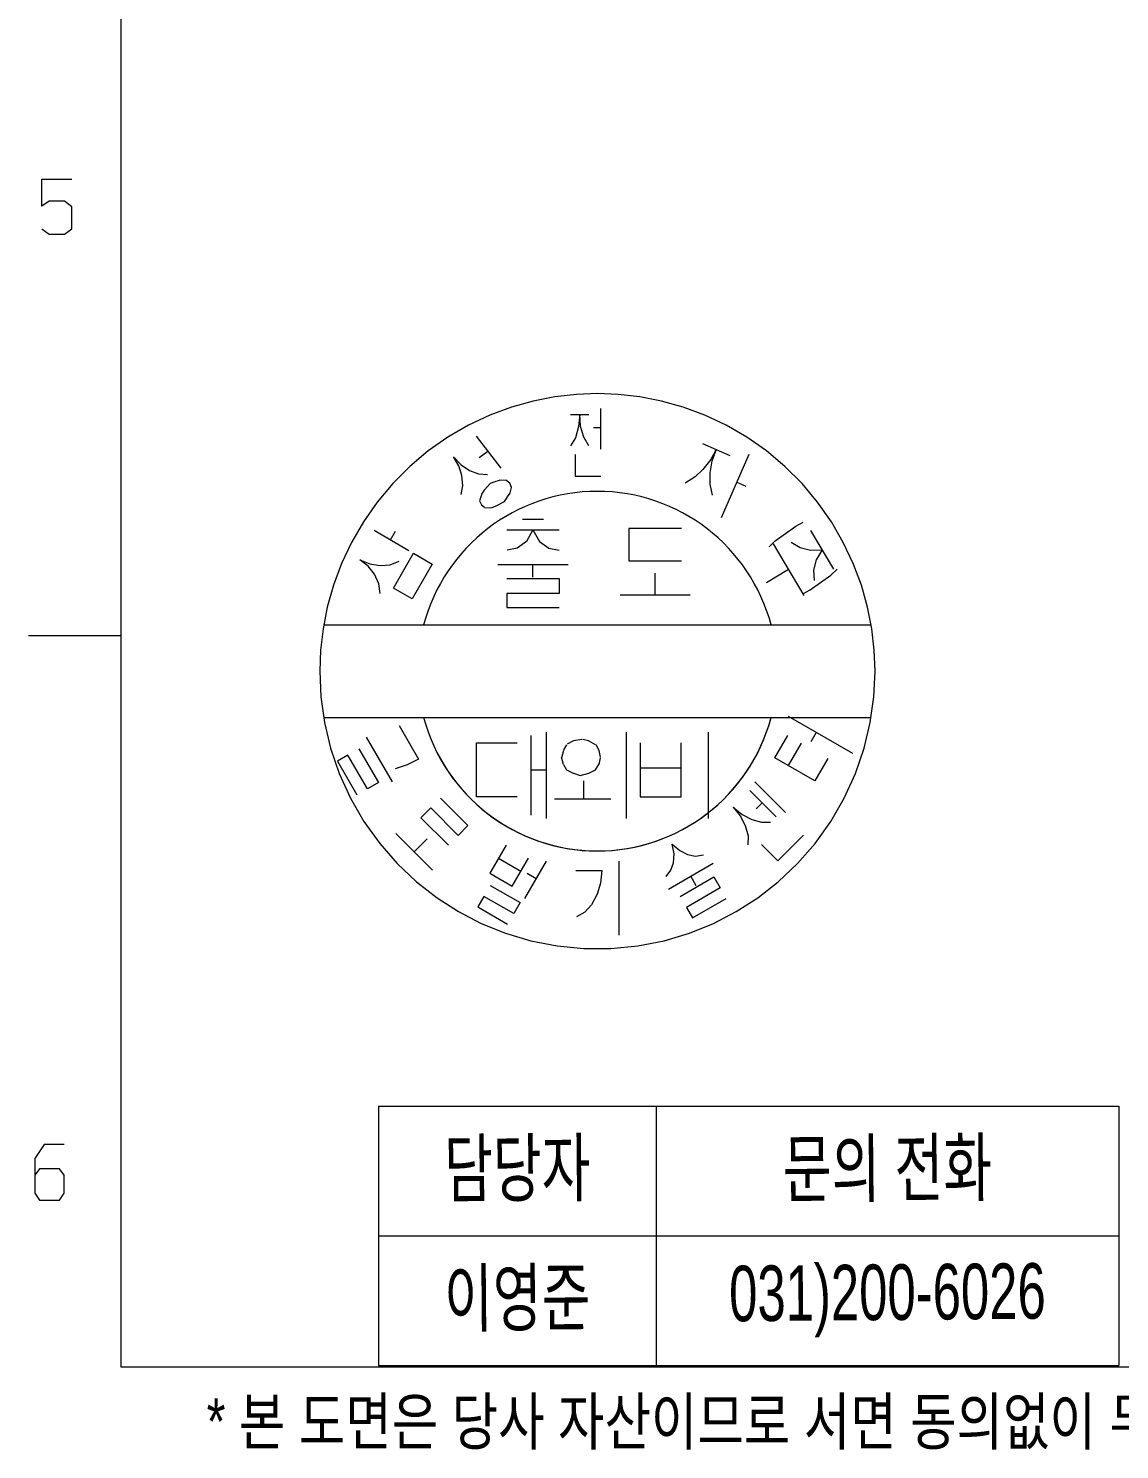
# Model space of a CAD drawing. Header units: millimetres. Extents: x 7 to 202, y 7 to 294.
# Drawn here: x 6.5 to 65.5, y 7.1 to 83.8 of the extents above; entities that cross this region are included whole.
import ezdxf

# ---------------------------------------------------------------- set-up
doc = ezdxf.new("R2010")
doc.units = ezdxf.units.MM
doc.layers.add('1', color=7, linetype='Continuous')
doc.styles.add('굴림', font='굴림')

# ---------------------------------------------------------------- blocks, each defined once
blk = doc.blocks.new('TabularNote1')
at = {"layer": '1', "color": 163, "linetype": 'Continuous', "lineweight": 18}
for p, q in [((25.43, 25.608), (40.43, 25.608)), ((25.43, 25.608), (25.43, 18.608)), ((40.43, 25.608), (40.43, 18.608)), ((40.43, 25.608), (65.43, 25.608)), ((65.43, 25.608), (65.43, 18.608)), ((25.43, 18.608), (40.43, 18.608)), ((25.43, 18.608), (25.43, 11.608)), ((40.43, 18.608), (65.43, 18.608)), ((40.43, 18.608), (40.43, 11.608)), ((65.43, 18.608), (65.43, 11.608)), ((25.43, 11.608), (40.43, 11.608)), ((40.43, 11.608), (65.43, 11.608))]:
    blk.add_line(p, q, dxfattribs=at)
at = {"layer": '1', "color": 18, "linetype": 'Continuous', "lineweight": 13, "char_height": 3, "attachment_point": 5, "rotation": 0.5, "line_spacing_factor": 1.067592, "style": '굴림'}
for s, insert in [('\\W0.7000;담당자', (32.93, 22.108)), ('\\W0.7000;문의 전화', (52.93, 22.108)), ('\\W0.7000;이영준', (32.93, 15.108)), ('\\W0.7000;031)200-6026', (52.93, 15.108))]:
    blk.add_mtext(s, dxfattribs=dict(at, insert=insert))

msp = doc.modelspace()

# ---------------------------------------------------------------- linework, layer by layer
at = {"layer": '1', "color": 18, "linetype": 'Continuous', "lineweight": 18}
for p, q in [((11.517, 288.528), (11.517, 11.528)), ((34.965, 63.938), (33.792, 63.708)), ((36.124, 64.071), (34.965, 63.938)), ((37.256, 64.114), (36.124, 64.071)), ((38.388, 64.071), (37.256, 64.114)), ((39.546, 63.938), (38.388, 64.071)), ((40.72, 63.708), (39.546, 63.938)), ((32.613, 63.377), (31.444, 62.942)), ((33.792, 63.708), (32.613, 63.377)), ((41.899, 63.377), (40.72, 63.708)), ((43.068, 62.942), (41.899, 63.377)), ((30.296, 62.401), (29.184, 61.756)), ((31.444, 62.942), (30.296, 62.401)), ((44.216, 62.401), (43.068, 62.942)), ((45.328, 61.756), (44.216, 62.401)), ((29.184, 61.756), (28.121, 61.011)), ((46.391, 61.011), (45.328, 61.756)), ((28.121, 61.011), (27.122, 60.172)), ((47.39, 60.172), (46.391, 61.011)), ((27.122, 60.172), (26.197, 59.248)), ((48.315, 59.248), (47.39, 60.172)), ((26.197, 59.248), (25.358, 58.248)), ((49.154, 58.248), (48.315, 59.248)), ((25.358, 58.248), (24.613, 57.186)), ((49.899, 57.186), (49.154, 58.248)), ((24.613, 57.186), (23.969, 56.074)), ((50.543, 56.074), (49.899, 57.186)), ((23.969, 56.074), (23.428, 54.926)), ((51.084, 54.926), (50.543, 56.074)), ((23.428, 54.926), (22.993, 53.756)), ((51.519, 53.756), (51.084, 54.926)), ((22.993, 53.756), (22.662, 52.578)), ((51.85, 52.578), (51.519, 53.756)), ((22.662, 52.578), (22.432, 51.404)), ((52.08, 51.404), (51.85, 52.578)), ((22.466, 51.614), (52.046, 51.614)), ((11.517, 51.028), (6.517, 51.028)), ((22.432, 51.404), (22.299, 50.246)), ((52.213, 50.246), (52.08, 51.404)), ((22.299, 50.246), (22.256, 49.114)), ((52.256, 49.114), (52.213, 50.246)), ((22.256, 49.114), (22.319, 47.736)), ((52.193, 47.736), (52.256, 49.114)), ((22.319, 47.736), (22.514, 46.342)), ((51.998, 46.342), (52.193, 47.736)), ((22.466, 46.614), (52.046, 46.614)), ((22.514, 46.342), (22.845, 44.951)), ((51.667, 44.951), (51.998, 46.342)), ((22.845, 44.951), (23.313, 43.582)), ((51.199, 43.582), (51.667, 44.951)), ((23.313, 43.582), (23.916, 42.255)), ((50.596, 42.255), (51.199, 43.582)), ((23.916, 42.255), (24.646, 40.99)), ((49.866, 40.99), (50.596, 42.255)), ((24.646, 40.99), (25.494, 39.805)), ((49.018, 39.805), (49.866, 40.99)), ((25.494, 39.805), (26.446, 38.715)), ((48.066, 38.715), (49.018, 39.805)), ((26.446, 38.715), (27.485, 37.733)), ((47.027, 37.733), (48.066, 38.715)), ((27.485, 37.733), (28.595, 36.867)), ((45.917, 36.867), (47.027, 37.733)), ((28.595, 36.867), (29.756, 36.123)), ((44.756, 36.123), (45.917, 36.867)), ((29.756, 36.123), (30.981, 35.489)), ((43.531, 35.489), (44.756, 36.123)), ((30.981, 35.489), (32.285, 34.961)), ((42.227, 34.961), (43.531, 35.489)), ((32.285, 34.961), (33.656, 34.552)), ((40.856, 34.552), (42.227, 34.961)), ((33.656, 34.552), (35.075, 34.273)), ((35.075, 34.273), (36.526, 34.131)), ((36.526, 34.131), (37.986, 34.131)), ((37.986, 34.131), (39.437, 34.273)), ((39.437, 34.273), (40.856, 34.552)), ((11.517, 11.528), (201.517, 11.528))]:
    msp.add_line(p, q, dxfattribs=at)
at = {"layer": '1', "color": 18, "linetype": 'Continuous', "lineweight": 13}
for p, q in [((7.247, 75.699), (8.865, 75.699)), ((7.247, 74.23), (7.247, 75.699)), ((7.646, 74.512), (7.247, 74.23)), ((8.466, 74.512), (7.646, 74.512)), ((8.865, 74.199), (8.466, 74.512)), ((8.865, 73.012), (8.865, 74.199)), ((7.247, 73.012), (7.646, 72.73)), ((8.466, 72.73), (8.865, 73.012)), ((7.646, 72.73), (8.466, 72.73)), ((35.812, 62.977), (36.793, 62.977)), ((36.302, 62.977), (36.241, 62.336)), ((36.348, 62.336), (36.302, 63.006)), ((37.436, 61.111), (37.436, 63.298)), ((36.241, 62.336), (36.073, 61.723)), ((36.517, 61.752), (36.348, 62.336)), ((37.038, 62.277), (37.436, 62.277)), ((32.052, 60.082), (30.723, 61.82)), ((36.073, 61.723), (35.812, 61.286)), ((36.793, 61.286), (36.517, 61.752)), ((29.764, 60.205), (29.481, 60.687)), ((29.481, 60.687), (29.889, 60.265)), ((30.876, 60.652), (31.343, 61.009)), ((36.057, 60.819), (36.057, 59.652)), ((42.94, 61.409), (44.408, 60.764)), ((43.674, 61.087), (43.382, 60.546)), ((43.462, 60.479), (43.686, 61.113)), ((45.444, 60.818), (43.942, 57.401)), ((29.939, 59.678), (29.764, 60.205)), ((29.889, 60.265), (30.352, 59.958)), ((30.352, 59.958), (30.834, 59.775)), ((42.951, 60.003), (42.533, 59.613)), ((43.382, 60.546), (42.951, 60.003)), ((43.341, 59.831), (43.462, 60.479)), ((29.896, 58.654), (29.989, 59.129)), ((29.989, 59.129), (29.939, 59.678)), ((30.834, 59.775), (31.316, 59.74)), ((31.474, 59.273), (31.132, 58.901)), ((31.707, 59.341), (31.456, 59.259)), ((31.958, 59.423), (31.707, 59.341)), ((32.333, 59.416), (31.976, 59.437)), ((32.529, 59.272), (32.315, 59.439)), ((32.617, 59.045), (32.529, 59.272)), ((36.057, 59.652), (37.436, 59.652)), ((42.533, 59.613), (42.001, 59.273)), ((43.347, 59.223), (43.341, 59.831)), ((43.469, 58.628), (43.347, 59.223)), ((44.787, 59.323), (45.268, 59.112)), ((31.005, 58.694), (30.895, 58.317)), ((31.132, 58.901), (30.987, 58.681)), ((32.236, 58.277), (32.38, 58.498)), ((32.362, 58.484), (32.525, 58.718)), ((32.525, 58.681), (32.617, 59.045)), ((30.895, 58.317), (31.001, 58.104)), ((31.001, 58.104), (31.161, 57.969)), ((31.178, 57.946), (31.572, 57.953)), ((31.572, 57.953), (31.787, 58.044)), ((31.787, 58.044), (32.236, 58.277)), ((33.215, 57.328), (34.339, 57.328)), ((46.87, 56.148), (47.979, 56.943)), ((47.979, 56.943), (48.383, 57.162)), ((25.188, 56.73), (27.077, 55.628)), ((26.07, 56.215), (26.34, 56.678)), ((32.357, 56.745), (35.197, 56.745)), ((33.422, 56.125), (32.919, 55.76)), ((33.777, 56.745), (33.422, 56.125)), ((33.777, 56.745), (34.132, 56.125)), ((34.132, 56.125), (34.635, 55.76)), ((41.799, 56.818), (38.959, 56.818)), ((38.959, 56.818), (38.959, 55.068)), ((46.533, 55.836), (46.87, 56.148)), ((47.721, 56.091), (48.205, 55.791)), ((48.774, 56.717), (50.013, 54.631)), ((26.237, 53.607), (27.329, 55.481)), ((27.329, 55.481), (28.337, 54.893)), ((32.919, 55.76), (32.387, 55.651)), ((34.635, 55.76), (35.197, 55.651)), ((46.762, 55.992), (48.415, 53.211)), ((48.205, 55.791), (48.763, 55.652)), ((48.763, 55.652), (49.394, 55.674)), ((49.394, 55.674), (49.072, 55.13)), ((24.427, 55.136), (24.969, 54.908)), ((24.867, 54.79), (24.427, 55.136)), ((25.218, 54.349), (24.867, 54.79)), ((24.969, 54.908), (25.526, 54.82)), ((25.526, 54.82), (26.058, 54.864)), ((26.058, 54.864), (26.541, 55.055)), ((28.337, 54.893), (27.244, 53.019)), ((31.884, 54.885), (35.67, 54.885)), ((33.777, 54.193), (33.777, 54.885)), ((38.959, 55.068), (41.799, 55.068)), ((47.589, 54.601), (46.385, 53.886)), ((49.072, 55.13), (48.928, 54.574)), ((48.928, 54.574), (48.96, 54.006)), ((49.87, 54.307), (50.207, 54.618)), ((25.454, 53.828), (25.218, 54.349)), ((25.525, 53.314), (25.454, 53.828)), ((32.357, 54.12), (35.197, 54.12)), ((35.197, 54.12), (35.197, 53.318)), ((40.379, 53.245), (40.379, 54.411)), ((48.757, 53.516), (49.87, 54.307)), ((27.244, 53.019), (26.237, 53.607)), ((32.357, 53.318), (32.357, 52.552)), ((35.197, 53.318), (32.357, 53.318)), ((38.486, 53.245), (42.272, 53.245)), ((48.357, 53.292), (48.757, 53.516)), ((32.357, 52.552), (35.197, 52.552)), ((26.54, 46.173), (27.59, 44.354)), ((47.572, 46.689), (51.036, 44.689)), ((24.768, 45.554), (26.168, 43.129)), ((33.655, 45.637), (33.655, 41.335)), ((34.484, 45.82), (34.484, 41.153)), ((35.974, 45.346), (35.628, 45.164)), ((36.423, 45.419), (35.974, 45.346)), ((36.803, 45.346), (36.458, 45.419)), ((37.149, 45.127), (36.769, 45.346)), ((38.808, 45.82), (38.808, 41.153)), ((43.235, 45.82), (43.235, 41.153)), ((46.845, 44.431), (47.545, 45.643)), ((48.803, 45.321), (49.087, 45.814)), ((23.78, 44.579), (23.211, 44.251)), ((24.83, 42.76), (23.78, 44.579)), ((24.375, 44.923), (25.425, 43.104)), ((30.717, 45.236), (32.929, 45.236)), ((30.717, 42.32), (30.717, 45.236)), ((35.421, 44.835), (35.317, 44.434)), ((35.593, 45.127), (35.421, 44.872)), ((37.356, 44.835), (37.183, 45.127)), ((37.425, 44.471), (37.356, 44.835)), ((39.572, 45.236), (39.572, 42.32)), ((41.784, 42.32), (41.784, 45.236)), ((47.576, 44.009), (48.276, 45.221)), ((23.211, 44.251), (24.261, 42.432)), ((26.973, 44.048), (26.339, 43.834)), ((27.59, 44.354), (26.973, 44.048)), ((33.655, 43.778), (34.484, 43.778)), ((35.421, 44.07), (35.317, 44.471)), ((35.421, 44.07), (35.593, 43.778)), ((35.593, 43.778), (35.939, 43.596)), ((36.803, 43.596), (37.149, 43.778)), ((37.149, 43.778), (37.356, 44.106)), ((37.356, 44.07), (37.425, 44.434)), ((39.572, 43.887), (41.784, 43.887)), ((49.011, 43.181), (46.845, 44.431)), ((49.711, 44.393), (49.011, 43.181)), ((25.425, 43.104), (24.83, 42.76)), ((35.974, 43.596), (36.319, 43.486)), ((36.319, 43.486), (36.803, 43.596)), ((36.527, 42.21), (36.527, 43.195)), ((45.755, 43.141), (47.413, 41.484)), ((28.78, 42.257), (30.265, 40.772)), ((32.929, 42.32), (30.717, 42.32)), ((39.572, 42.32), (41.784, 42.32)), ((45.495, 42.659), (46.909, 41.245)), ((28.25, 41.727), (27.719, 41.197)), ((29.735, 40.242), (28.25, 41.727)), ((34.937, 42.21), (37.978, 42.21)), ((44.597, 41.762), (45.086, 41.367)), ((44.597, 41.762), (44.971, 41.296)), ((45.833, 41.672), (46.157, 41.997)), ((27.719, 41.197), (29.204, 39.712)), ((30.265, 40.772), (29.735, 40.242)), ((44.971, 41.296), (45.245, 40.775)), ((45.086, 41.367), (45.607, 41.093)), ((45.245, 40.775), (45.397, 40.22)), ((45.607, 41.093), (46.124, 40.947)), ((46.124, 40.947), (46.615, 40.951)), ((26.367, 40.339), (28.347, 38.359)), ((27.357, 39.349), (28.064, 40.056)), ((45.397, 40.22), (45.393, 39.729)), ((47.002, 38.863), (48.394, 40.255)), ((32.321, 39.717), (31.446, 38.202)), ((41.302, 39.77), (41.704, 39.425)), ((41.401, 39.25), (41.302, 39.77)), ((41.376, 38.767), (41.401, 39.25)), ((41.704, 39.425), (42.134, 39.204)), ((42.134, 39.204), (42.559, 39.125)), ((42.559, 39.125), (42.997, 39.197)), ((46.118, 39.747), (47.002, 38.863)), ((31.914, 39.014), (33.127, 38.314)), ((32.658, 37.502), (33.533, 39.017)), ((33.329, 36.826), (34.501, 38.856)), ((38.411, 38.842), (38.411, 34.842)), ((38.411, 38.842), (38.411, 34.842)), ((41.09, 37.338), (43.515, 38.738)), ((41.233, 38.359), (41.376, 38.767)), ((31.446, 38.202), (32.658, 37.502)), ((33.461, 38.193), (33.954, 37.909)), ((36.092, 38.342), (37.492, 38.342)), ((36.092, 38.342), (37.492, 38.342)), ((37.427, 37.654), (37.252, 37.06)), ((37.427, 37.654), (37.252, 37.06)), ((37.492, 38.342), (37.427, 37.654)), ((37.492, 38.342), (37.427, 37.654)), ((40.97, 38.027), (41.233, 38.359)), ((41.721, 36.945), (43.54, 37.995)), ((42.599, 37.524), (42.302, 38.038)), ((43.54, 37.995), (43.883, 37.399)), ((31.124, 36.944), (30.796, 36.376)), ((32.734, 36.015), (31.124, 36.944)), ((31.467, 37.54), (33.078, 36.61)), ((37.252, 37.06), (36.946, 36.498)), ((37.252, 37.06), (36.946, 36.498)), ((43.883, 37.399), (42.065, 36.349)), ((30.796, 36.376), (32.406, 35.446)), ((33.078, 36.61), (32.734, 36.015)), ((36.574, 36.092), (36.136, 35.842)), ((36.574, 36.092), (36.136, 35.842)), ((36.946, 36.498), (36.574, 36.092)), ((36.946, 36.498), (36.574, 36.092)), ((42.065, 36.349), (42.393, 35.781)), ((42.393, 35.781), (44.211, 36.831)), ((7.37, 23.536), (6.866, 22.786)), ((8.44, 23.536), (7.37, 23.536)), ((6.866, 22.786), (6.866, 20.911)), ((7.118, 22.224), (6.866, 21.88)), ((8.188, 22.224), (7.118, 22.224)), ((8.44, 21.88), (8.188, 22.224)), ((8.44, 20.911), (8.44, 21.88)), ((6.866, 20.911), (7.118, 20.536)), ((8.188, 20.536), (8.44, 20.911)), ((7.118, 20.536), (8.188, 20.536))]:
    msp.add_line(p, q, dxfattribs=at)
at = {"layer": '1', "color": 18, "linetype": 'Continuous', "lineweight": 18}
for start, end in [(14.91165, 165.08835), (194.91165, 345.08835), (194.91165, 344.75176)]:
    msp.add_arc((37.256, 49.114), 9.715, start, end, dxfattribs=at)

# ---------------------------------------------------------------- block references
at = {"layer": '1', "color": 163, "linetype": 'Continuous', "lineweight": 18}
msp.add_blockref('TabularNote1', (0, 0), dxfattribs=at)

# ---------------------------------------------------------------- texts
at = {"layer": '1', "color": 18, "linetype": 'Continuous', "lineweight": 13, "insert": (55.044, 7.057), "char_height": 2.5, "attachment_point": 8, "line_spacing_factor": 1.067592, "style": '굴림'}
msp.add_mtext('\\W0.8000;* 본 도면은 당사 자산이므로 서면 동의없이 무단전재 및 복사를 금함 *', dxfattribs=at)

doc.saveas('drawing.dxf')
